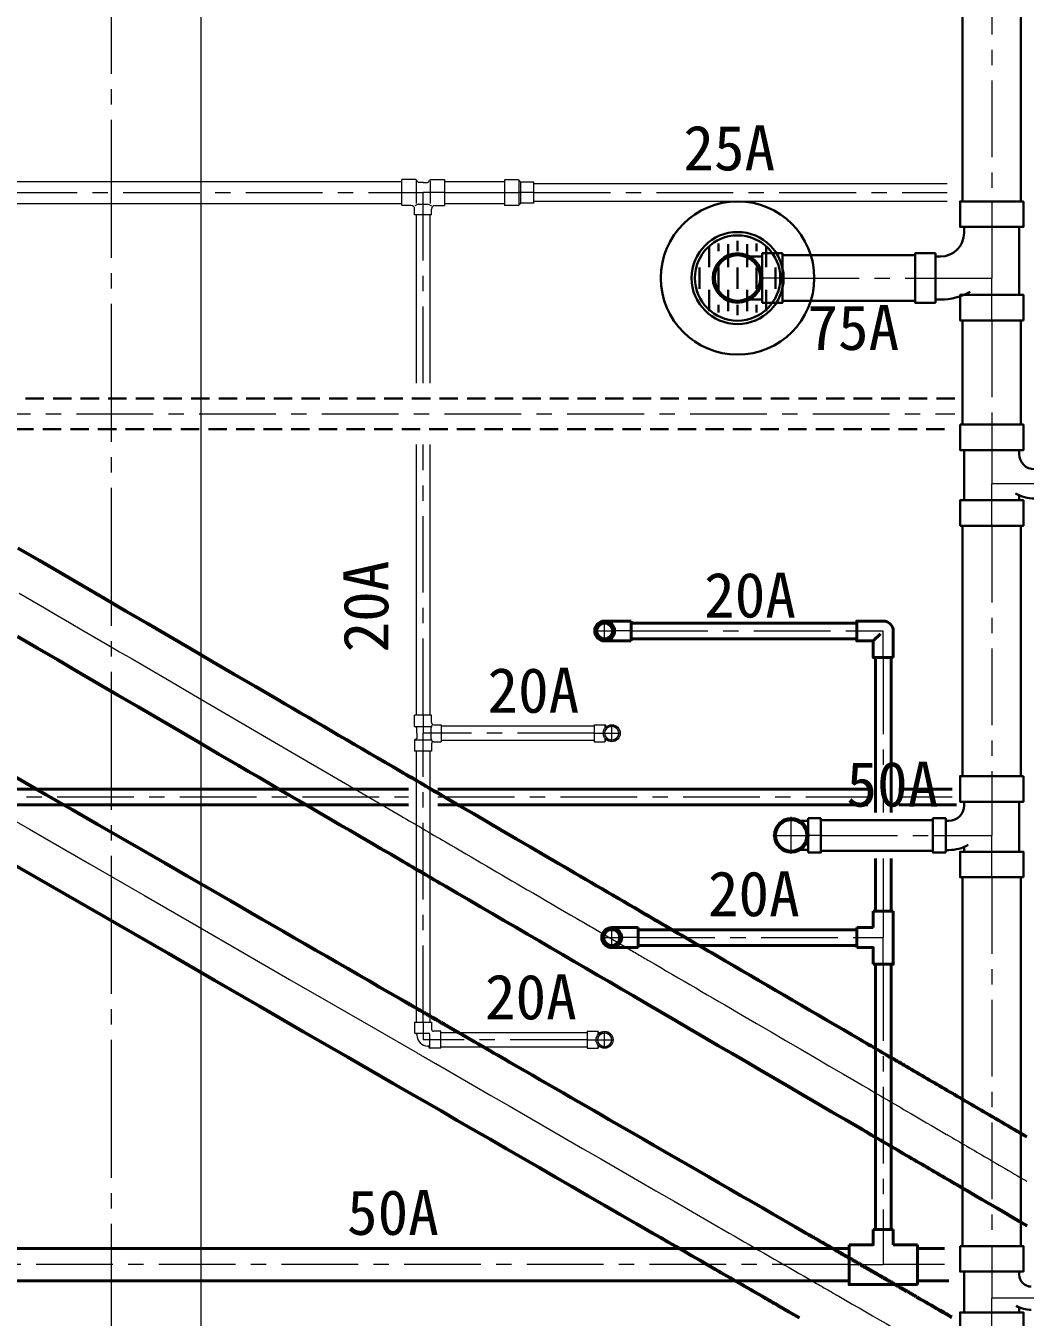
# Model space of a CAD drawing. Units: millimetres at full size. Extents: x -12803 to 120774, y -9413 to 101127.
# Drawn here: x 16043 to 17998, y 22378 to 24906 of the extents above; entities that cross this region are included whole.
import ezdxf
from ezdxf.enums import TextEntityAlignment as Align

# ---------------------------------------------------------------- set-up
doc = ezdxf.new("R2010")
doc.units = ezdxf.units.MM
doc.header["$LTSCALE"] = 30
for name, pattern in [('CHAIN1', [8, 5, -1, 1, -1]), ('CHAIN2', [12, 9, -1, 1, -1]), ('DASHED1', [1.8, 1.2, -0.6])]:
    doc.linetypes.add(name, pattern=pattern)
for name, color, linetype, lineweight in [('0-1_1-2', 7, 'Continuous', 15), ('0-9_1-1', 7, 'CHAIN2', 15), ('9-1_配管－汚水１：硬質塩ビ管（ＤＶ）', 2, 'Continuous', 30), ('9-2_配管－給湯１２：ＨＴＬＰ（ＵＸ）', 3, 'Continuous', 20), ('9-3_配管－給水３：ＶＬＰ(ＶＤ)', 7, 'Continuous', 15), ('9-B_ダクト－ＥＡ・丸ダクト：排気', 134, 'Continuous', 50)]:
    doc.layers.add(name, color=color, linetype=linetype, lineweight=lineweight)
doc.styles.add('ＭＳ ゴシック', font='')
doc.styles.get('ＭＳ ゴシック').set_extended_font_data('MS Gothic')

msp = doc.modelspace()

# ---------------------------------------------------------------- linework, layer by layer
at = {"layer": '0-1_1-2'}
msp.add_line((16385, 26371.26), (16385, 18871.26), dxfattribs=at)
at = {"layer": '0-9_1-1'}
msp.add_line((16210, 31201.26), (16210, 12715.3), dxfattribs=at)
at = {"layer": '9-1_配管－汚水１：硬質塩ビ管（ＤＶ）'}
for p, q in [((17875.08, 25038.75), (17875.08, 24562.01)), ((17989.08, 24562.01), (17989.08, 25038.75)), ((17878.18, 24500.34), (17878.18, 24512.01)), ((17985.98, 24512.01), (17985.98, 24379.01)), ((17379.33, 24474.88), (17379.33, 24433.13)), ((17397.89, 24464.64), (17397.89, 24479.28)), ((17416.44, 24478.42), (17416.44, 24433.13)), ((17435, 24464.64), (17435, 24484.64)), ((17453.56, 24478.42), (17453.56, 24433.13)), ((17472.11, 24464.64), (17472.11, 24479.28)), ((17490.67, 24474.88), (17490.67, 24433.13)), ((17416.44, 24447.01), (17416.44, 24450.74)), ((17453.56, 24447.01), (17453.56, 24450.74)), ((17483, 24454.01), (17459.25, 24454.01)), ((17483, 24460.51), (17523, 24460.51)), ((17483, 24460.51), (17483, 24418.96)), ((17782.08, 24456.51), (17523, 24456.51)), ((17822.08, 24363.51), (17822.08, 24460.51)), ((17831.94, 24454.1), (17822.08, 24454.1)), ((17360.78, 24432.89), (17360.78, 24391.14)), ((17397.89, 24432.89), (17397.89, 24391.14)), ((17435, 24432.89), (17435, 24391.14)), ((17472.11, 24432.89), (17472.11, 24391.14)), ((17509.22, 24432.89), (17509.22, 24391.14)), ((17379.33, 24388.74), (17379.33, 24346.99)), ((17416.44, 24388.74), (17416.44, 24346.99)), ((17453.56, 24388.74), (17453.56, 24346.99)), ((17483, 24363.51), (17483, 24405.07)), ((17490.67, 24388.74), (17490.67, 24346.99)), ((17416.44, 24377.01), (17416.44, 24373.28)), ((17453.56, 24377.01), (17453.56, 24373.28)), ((17483, 24370.01), (17459.25, 24370.01)), ((17523, 24367.51), (17782.08, 24367.51)), ((17832.05, 24369.7), (17822.08, 24369.7)), ((17878.18, 24379.01), (17878.18, 24379.46)), ((17397.89, 24359.39), (17397.89, 24344.75)), ((17435, 24359.39), (17435, 24339.39)), ((17472.11, 24359.39), (17472.11, 24344.75)), ((17875.08, 24329.01), (17875.08, 24125.18)), ((17989.08, 24125.18), (17989.08, 24329.01)), ((17878.18, 24075.18), (17878.18, 23977.18)), ((17985.98, 24067.63), (17985.98, 24075.18)), ((17985.98, 23977.18), (17985.98, 23986.83)), ((17875.08, 23927.18), (17875.08, 23437.26)), ((17989.08, 23437.26), (17989.08, 23927.18)), ((17878.18, 23379.71), (17878.18, 23387.26)), ((17985.98, 23387.26), (17985.98, 23289.26)), ((17573, 23354.76), (17598, 23354.76)), ((17573, 23354.76), (17573, 23327.03)), ((17817.08, 23351.26), (17598, 23351.26)), ((17842.08, 23287.76), (17842.08, 23354.76)), ((17573, 23349.76), (17557.61, 23349.76)), ((17848.26, 23349.79), (17842.08, 23349.79)), ((17573, 23287.76), (17573, 23315.5)), ((17573, 23292.76), (17557.61, 23292.76)), ((17598, 23291.26), (17817.08, 23291.26)), ((17848.37, 23292.59), (17842.08, 23292.59)), ((17878.18, 23289.26), (17878.18, 23298.91)), ((17875.08, 23239.26), (17875.08, 22517.66)), ((17989.08, 22517.66), (17989.08, 23239.26)), ((17878.18, 22467.66), (17878.18, 22387.66)), ((17985.98, 22461.74), (17985.98, 22467.66)), ((17985.98, 22387.66), (17985.98, 22397.86))]:
    msp.add_line(p, q, dxfattribs=at)
at = {"layer": '9-1_配管－汚水１：硬質塩ビ管（ＤＶ）', "color": 7, "linetype": 'CHAIN1', "lineweight": 15}
for p, q in [((17932.08, 25038.75), (17932.08, 24562.01)), ((17932.08, 24562.01), (17932.08, 24412.01)), ((17523, 24412.01), (17479.5, 24412.01)), ((17523, 24412.01), (17782.08, 24412.01)), ((17782.08, 24412.01), (17932.08, 24412.01)), ((17932.08, 24329.01), (17932.08, 24412.01)), ((17932.08, 24329.01), (17932.08, 24125.18)), ((12782, 24146.01), (17860.08, 24146.01)), ((17932.08, 24125.18), (17932.08, 24009.18)), ((17932.08, 23927.18), (17932.08, 24009.18)), ((18047.08, 24009.18), (17932.08, 24009.18)), ((17932.08, 23927.18), (17932.08, 23437.26)), ((17932.08, 23437.26), (17932.08, 23321.26)), ((17540, 23285.26), (17540, 23357.26)), ((17504, 23321.26), (17576, 23321.26)), ((17598, 23321.26), (17570, 23321.26)), ((17598, 23321.26), (17817.08, 23321.26)), ((17817.08, 23321.26), (17932.08, 23321.26)), ((17932.08, 23239.26), (17932.08, 23321.26)), ((17932.08, 23239.26), (17932.08, 22517.66)), ((17932.08, 22517.66), (17932.08, 22415.66)), ((17932.08, 22337.66), (17932.08, 22415.66)), ((18036.08, 22415.66), (17932.08, 22415.66))]:
    msp.add_line(p, q, dxfattribs=at)
at = {"layer": '9-1_配管－汚水１：硬質塩ビ管（ＤＶ）', "linetype": 'DASHED1'}
for p, q in [((17860.08, 24176.01), (12782, 24176.01)), ((12782, 24116.01), (17855.08, 24116.01))]:
    msp.add_line(p, q, dxfattribs=at)
at = {"layer": '9-1_配管－汚水１：硬質塩ビ管（ＤＶ）'}
for points in [[(17994.08, 24562.01), (17870.08, 24562.01), (17870.08, 24512.01), (17994.08, 24512.01)], [(17994.08, 24329.01), (17870.08, 24329.01), (17870.08, 24379.01), (17994.08, 24379.01)], [(17870.08, 24125.18), (17994.08, 24125.18), (17994.08, 24075.18), (17870.08, 24075.18)], [(17870.08, 23927.18), (17994.08, 23927.18), (17994.08, 23977.18), (17870.08, 23977.18)], [(17994.08, 23437.26), (17870.08, 23437.26), (17870.08, 23387.26), (17994.08, 23387.26)], [(17994.08, 23239.26), (17870.08, 23239.26), (17870.08, 23289.26), (17994.08, 23289.26)], [(17870.08, 22517.66), (17994.08, 22517.66), (17994.08, 22467.66), (17870.08, 22467.66)], [(17870.08, 22337.66), (17994.08, 22337.66), (17994.08, 22387.66), (17870.08, 22387.66)]]:
    msp.add_lwpolyline(points, close=True, dxfattribs=at)
for points in [[(17523, 24460.51), (17523, 24363.51), (17483, 24363.51)], [(17822.08, 24363.51), (17782.08, 24363.51), (17782.08, 24460.51), (17822.08, 24460.51)], [(17598, 23354.76), (17598, 23287.76), (17573, 23287.76)], [(17842.08, 23287.76), (17817.08, 23287.76), (17817.08, 23354.76), (17842.08, 23354.76)]]:
    msp.add_lwpolyline(points, dxfattribs=at)
for centre, radius in [((17435, 24412.01), 150), ((17435, 24412.01), 90), ((17435, 24412.01), 83.5), ((17435, 24412.01), 44.5), ((17540, 23321.26), 30)]:
    msp.add_circle(centre, radius, dxfattribs=at)
for centre, radius, start, end in [((17831.94, 24500.34), 46.24, 270, 0), ((17435, 24412.01), 48.5, 90, 180), ((17435, 24412.01), 48.5, 270, 90), ((17435, 24412.01), 48.5, 180, 270), ((17832.05, 24485.3), 115.6, 270, 300), ((18015.9, 24067.63), 29.92, 180, 270), ((18015.8, 24055.31), 74.8, 240, 270), ((17848.26, 23379.71), 29.92, 270, 0), ((17540, 23321.26), 33.5, 90, 180), ((17540, 23321.26), 33.5, 270, 90), ((17540, 23321.26), 33.5, 180, 270), ((17848.37, 23367.39), 74.8, 270, 300), ((18009.42, 22461.74), 23.44, 180, 270), ((18009.32, 22451.51), 58.6, 240, 270)]:
    msp.add_arc(centre, radius, start, end, dxfattribs=at)
at = {"layer": '9-2_配管－給湯１２：ＨＴＬＰ（ＵＸ）'}
for p, q in [((16778, 24600.53), (14313.19, 24600.53)), ((16805.52, 24604.48), (16778, 24604.48)), ((16778, 24553.88), (16778, 24604.48)), ((16806.54, 24602.2), (16806.54, 24557.88)), ((16808.84, 24600.58), (16807.27, 24603.44)), ((16820, 24599.03), (16811.47, 24599.03)), ((16820, 24599.03), (16828.53, 24599.03)), ((16831.15, 24600.58), (16832.73, 24603.44)), ((16833.46, 24602.2), (16833.46, 24557.88)), ((16834.48, 24604.48), (16862, 24604.48)), ((16862, 24604.48), (16862, 24553.88)), ((16979.16, 24600.53), (16862, 24600.53)), ((16979.16, 24604.18), (16979.16, 24554.18)), ((17005.58, 24604.18), (16979.16, 24604.18)), ((17006.92, 24602.06), (17006.92, 24556.3)), ((17008.44, 24602.22), (17008.19, 24602.65)), ((17010.16, 24598.99), (17010.16, 24559.37)), ((17845.08, 24596.18), (17036.66, 24596.18)), ((14313.19, 24557.83), (16778, 24557.83)), ((16796.45, 24553.88), (16778, 24553.88)), ((16803.35, 24535.68), (16803.35, 24546.98)), ((16809.95, 24556.78), (16803.91, 24553.33)), ((16809.95, 24556.78), (16830.05, 24556.78)), ((16830.05, 24556.78), (16836.09, 24553.33)), ((16836.65, 24535.68), (16836.65, 24546.98)), ((16843.55, 24553.88), (16862, 24553.88)), ((16862, 24557.83), (16979.16, 24557.83)), ((17005.58, 24554.18), (16979.16, 24554.18)), ((17008.44, 24556.14), (17008.19, 24555.7)), ((17036.66, 24558.68), (17012.5, 24558.68)), ((17036.66, 24558.68), (17012.79, 24558.68)), ((17036.66, 24562.18), (17845.08, 24562.18)), ((16836.65, 24535.68), (16803.35, 24535.68)), ((16806.4, 24535.68), (16806.4, 24206.01)), ((16833.6, 24206.01), (16833.6, 24535.68)), ((16806.4, 24086.01), (16806.4, 23556.26)), ((16833.6, 23556.26), (16833.6, 24086.01)), ((16803.4, 23534.26), (16803.4, 23556.26)), ((16836.6, 23556.26), (16803.4, 23556.26)), ((16836.6, 23541.86), (16836.6, 23556.26)), ((16807.12, 23532.53), (16803.4, 23534.26)), ((16803.4, 23534.26), (16834.97, 23534.26)), ((16807.7, 23521.26), (16807.7, 23531.63)), ((16835.68, 23510.36), (16835.68, 23532.16)), ((16840.6, 23537.86), (16855, 23537.86)), ((16855, 23537.86), (16855, 23504.66)), ((17154.35, 23534.86), (16855, 23534.86)), ((17154.35, 23537.91), (17175.11, 23537.91)), ((17175.65, 23537.76), (17175.65, 23531.41)), ((17176.02, 23537.33), (17177.48, 23534.15)), ((16807.12, 23510), (16803.4, 23508.26)), ((16803.4, 23508.26), (16803.4, 23486.26)), ((16803.4, 23508.26), (16834.97, 23508.26)), ((16807.7, 23521.26), (16807.7, 23510.9)), ((16840.6, 23504.66), (16855, 23504.66)), ((16855, 23507.66), (17154.35, 23507.66)), ((17175.65, 23511.12), (17175.65, 23504.77)), ((17176.02, 23505.2), (17177.48, 23508.38)), ((16836.6, 23486.26), (16803.4, 23486.26)), ((16806.4, 23486.26), (16806.4, 22955.76)), ((16833.6, 22955.76), (16833.6, 23486.26)), ((16836.6, 23500.66), (16836.6, 23486.26)), ((16803.35, 22955.76), (16803.35, 22935)), ((16803.35, 22955.76), (16836.65, 22955.76)), ((16836.65, 22955.76), (16836.65, 22941.91)), ((16803.51, 22934.47), (16831.2, 22934.47)), ((16803.93, 22934.1), (16807.12, 22932.63)), ((16807.7, 22931.72), (16807.7, 22930.46)), ((16833.2, 22904.77), (16833.2, 22932.47)), ((16854.5, 22937.91), (16840.65, 22937.91)), ((16854.5, 22904.61), (16854.5, 22937.91)), ((17140.5, 22934.86), (16854.5, 22934.86)), ((17140.5, 22937.91), (17161.26, 22937.91)), ((17161.8, 22937.76), (17161.8, 22931.41)), ((17162.17, 22937.33), (17163.63, 22934.15)), ((16830.46, 22908.96), (16829.2, 22908.96)), ((16832.83, 22905.2), (16831.37, 22908.38)), ((16854.5, 22904.61), (16833.74, 22904.61)), ((16854.5, 22907.66), (17140.5, 22907.66)), ((17161.8, 22911.12), (17161.8, 22904.77)), ((17162.17, 22905.2), (17163.63, 22908.38))]:
    msp.add_line(p, q, dxfattribs=at)
at = {"layer": '9-2_配管－給湯１２：ＨＴＬＰ（ＵＸ）', "color": 7, "linetype": 'CHAIN1', "lineweight": 15}
for p, q in [((14313.19, 24579.18), (16778, 24579.18)), ((16778, 24579.18), (16820, 24579.18)), ((16778, 24579.18), (16820, 24579.18)), ((16862, 24579.18), (16820, 24579.18)), ((16820, 24535.68), (16820, 24579.18)), ((16862, 24579.18), (16820, 24579.18)), ((16820, 24535.68), (16820, 24579.18)), ((16862, 24579.18), (16979.16, 24579.18)), ((16979.16, 24579.18), (17007.91, 24579.18)), ((16979.16, 24579.18), (17007.91, 24579.18)), ((17036.66, 24579.18), (17007.91, 24579.18)), ((17036.66, 24579.18), (17007.91, 24579.18)), ((17036.66, 24579.18), (17845.08, 24579.18)), ((16820, 24206.01), (16820, 24535.68)), ((16820, 23556.26), (16820, 24086.01)), ((16820, 23556.26), (16820, 23521.26)), ((16820, 23556.26), (16820, 23521.26)), ((17188.85, 23504.94), (17188.85, 23537.58)), ((16820, 23486.26), (16820, 23521.26)), ((16855, 23521.26), (16820, 23521.26)), ((16820, 23486.26), (16820, 23521.26)), ((16855, 23521.26), (16820, 23521.26)), ((17154.35, 23521.26), (16855, 23521.26)), ((17154.35, 23521.26), (17175.25, 23521.26)), ((17154.35, 23521.26), (17188.85, 23521.26)), ((17172.53, 23521.26), (17205.17, 23521.26)), ((16820, 22955.76), (16820, 23486.26)), ((16820, 22955.76), (16820, 22921.26)), ((16820, 22955.76), (16820, 22921.26)), ((16854.5, 22921.26), (16820, 22921.26)), ((16854.5, 22921.26), (16820, 22921.26)), ((17140.5, 22921.26), (16854.5, 22921.26)), ((17140.5, 22921.26), (17161.4, 22921.26)), ((17140.5, 22921.26), (17175, 22921.26)), ((17158.68, 22921.26), (17191.32, 22921.26)), ((17175, 22904.94), (17175, 22937.58))]:
    msp.add_line(p, q, dxfattribs=at)
at = {"layer": '9-2_配管－給湯１２：ＨＴＬＰ（ＵＸ）'}
for points in [[(17036.66, 24558.68), (17036.66, 24599.68), (17012.79, 24599.68)], [(17154.35, 23537.91), (17154.35, 23504.61), (17175.11, 23504.61)], [(17140.5, 22937.91), (17140.5, 22904.61), (17161.26, 22904.61)]]:
    msp.add_lwpolyline(points, dxfattribs=at)
for centre, radius in [((17188.85, 23521.26), 16.65), ((17188.85, 23521.26), 13.6), ((17175, 22921.26), 16.65), ((17175, 22921.26), 13.6)]:
    msp.add_circle(centre, radius, dxfattribs=at)
for centre, radius, start, end in [((16805.52, 24602.48), 2, 28.83097, 90), ((16811.47, 24602.03), 3, 208.83097, 270), ((16828.53, 24602.03), 3, 270, 331.16903), ((16834.48, 24602.48), 2, 90, 151.16903), ((17005.58, 24601.18), 3, 29.47594, 90), ((17012.79, 24604.68), 5, 209.47594, 270), ((16796.45, 24546.98), 6.9, 0, 90), ((16843.55, 24546.98), 6.9, 90, 180), ((17005.58, 24557.18), 3, 270, 330.52406), ((17012.79, 24553.68), 5, 90, 150.52406), ((16806.7, 23531.63), 1, 0, 65.0561), ((16883.8, 23521.26), 49.34, 160.33812, 167.23614), ((16840.6, 23541.86), 4, 180, 270), ((17188.85, 23521.26), 13.9, 90, 180), ((17175.11, 23536.91), 1, 24.69156, 90), ((17178.39, 23534.56), 1, 204.69156, 235.47797), ((17188.85, 23521.26), 13.9, 0, 90), ((16806.7, 23510.9), 1, 294.9439, 0), ((16883.8, 23521.26), 49.34, 192.76386, 199.66188), ((16840.6, 23500.66), 4, 90, 180), ((17188.85, 23521.26), 13.9, 180, 0), ((17175.11, 23505.61), 1, 270, 335.30844), ((17178.39, 23507.96), 1, 124.52203, 155.30844), ((16804.35, 22935), 1, 180, 245.30844), ((16806.7, 22931.72), 1, 0, 65.30844), ((16829.2, 22930.46), 21.5, 180, 270), ((16831.2, 22932.47), 2, 0, 90), ((16840.65, 22941.91), 4, 180, 270), ((17175, 22921.26), 13.9, 90, 180), ((17175, 22921.26), 13.9, 180, 0), ((17161.26, 22936.91), 1, 24.69156, 90), ((17164.54, 22934.56), 1, 204.69156, 235.47797), ((17175, 22921.26), 13.9, 0, 90), ((16830.46, 22907.96), 1, 24.69156, 90), ((16833.74, 22905.61), 1, 204.69156, 270), ((17161.26, 22905.61), 1, 270, 335.30844), ((17164.54, 22907.96), 1, 124.52203, 155.30844)]:
    msp.add_arc(centre, radius, start, end, dxfattribs=at)
at = {"layer": '9-3_配管－給水３：ＶＬＰ(ＶＤ)', "color": 5, "lineweight": 40}
for p, q in [((17227, 23740.76), (17175, 23740.76)), ((17227, 23701.76), (17227, 23740.76)), ((17668, 23736.76), (17227, 23736.76)), ((17227, 23705.76), (17668, 23705.76)), ((17700.5, 23701.76), (17714.29, 23715.55)), ((17739.5, 23669.26), (17739.5, 23721.26)), ((17227, 23701.76), (17175, 23701.76)), ((17704.5, 23669.26), (17704.5, 23366.26)), ((17735.5, 23366.26), (17735.5, 23669.26)), ((16791.4, 23411.9), (13943.9, 23411.9)), ((17689.5, 23411.9), (16848.6, 23411.9)), ((17855.08, 23411.9), (17750.5, 23411.9)), ((13943.9, 23380.9), (16791.4, 23380.9)), ((16848.6, 23380.9), (17689.5, 23380.9)), ((17750.5, 23380.9), (17863.18, 23380.9)), ((17704.5, 23276.26), (17704.5, 23173.26)), ((17735.5, 23173.26), (17735.5, 23276.26)), ((17739.5, 23173.26), (17700.5, 23173.26)), ((17700.5, 23173.26), (17700.5, 23140.76)), ((17240.85, 23140.76), (17188.85, 23140.76)), ((17240.85, 23101.76), (17240.85, 23140.76)), ((17668, 23136.76), (17240.85, 23136.76)), ((17668, 23140.76), (17668, 23101.76)), ((17668, 23140.76), (17700.5, 23140.76)), ((17240.85, 23101.76), (17188.85, 23101.76)), ((17240.85, 23105.76), (17668, 23105.76)), ((17704.5, 23069.26), (17704.5, 22550.26)), ((17735.5, 22550.26), (17735.5, 23069.26)), ((17739.5, 22550.26), (17700.5, 22550.26)), ((17739.5, 22550.26), (17739.5, 22520.26)), ((17787, 22520.26), (17739.5, 22520.26)), ((17787, 22442.26), (17787, 22520.26)), ((17653, 22513.11), (14920, 22513.11)), ((17840.08, 22513.11), (17787, 22513.11)), ((14920, 22449.41), (17653, 22449.41)), ((17787, 22449.41), (17848.18, 22449.41))]:
    msp.add_line(p, q, dxfattribs=at)
at = {"layer": '9-3_配管－給水３：ＶＬＰ(ＶＤ)', "linetype": 'CHAIN1'}
for p, q in [((17175, 23702.66), (17175, 23739.86)), ((17156.4, 23721.26), (17193.6, 23721.26)), ((17227, 23721.26), (17190.5, 23721.26)), ((17227, 23721.26), (17668, 23721.26)), ((17668, 23721.26), (17720, 23721.26)), ((17720, 23669.26), (17720, 23721.26)), ((17720, 23669.26), (17720, 23366.26)), ((13943.9, 23396.4), (16791.4, 23396.4)), ((16848.6, 23396.4), (17689.5, 23396.4)), ((17750.5, 23396.4), (17855.08, 23396.4)), ((17720, 23276.26), (17720, 23173.26)), ((17720, 23173.26), (17720, 23121.26)), ((17188.85, 23102.66), (17188.85, 23139.86)), ((17170.25, 23121.26), (17207.45, 23121.26)), ((17240.85, 23121.26), (17204.35, 23121.26)), ((17240.85, 23121.26), (17668, 23121.26)), ((17668, 23121.26), (17720, 23121.26)), ((17720, 23069.26), (17720, 23121.26)), ((17720, 23069.26), (17720, 22550.26)), ((17720, 22550.26), (17720, 22481.26)), ((17653, 22481.26), (14920, 22481.26)), ((17653, 22481.26), (17720, 22481.26)), ((17787, 22481.26), (17720, 22481.26)), ((17840.08, 22481.26), (17787, 22481.26))]:
    msp.add_line(p, q, dxfattribs=at)
at = {"layer": '9-3_配管－給水３：ＶＬＰ(ＶＤ)', "color": 5, "lineweight": 40}
for points in [[(17720, 23740.76), (17668, 23740.76), (17668, 23701.76), (17698.55, 23701.76)], [(17700.5, 23699.81), (17700.5, 23669.26), (17739.5, 23669.26)], [(17739.5, 23173.26), (17739.5, 23069.26), (17700.5, 23069.26)], [(17668, 23101.76), (17700.5, 23101.76), (17700.5, 23069.26)], [(17700.5, 22550.26), (17700.5, 22520.26), (17653, 22520.26)], [(17787, 22442.26), (17653, 22442.26), (17653, 22520.26)]]:
    msp.add_lwpolyline(points, dxfattribs=at)
for centre, radius in [((17175, 23721.26), 19.5), ((17175, 23721.26), 15.5), ((17188.85, 23121.26), 19.5), ((17188.85, 23121.26), 15.5)]:
    msp.add_circle(centre, radius, dxfattribs=at)
for centre, radius in [((17720, 23721.26), 19.5), ((17698.55, 23699.81), 1.95)]:
    msp.add_arc(centre, radius, 0, 90, dxfattribs=at)
at = {"layer": '9-B_ダクト－ＥＡ・丸ダクト：排気', "color": 7, "linetype": 'CHAIN1', "lineweight": 15}
for p, q in [((17171.1, 23128.98), (17174.46, 23127.02)), ((17674.24, 22835.15), (17674.5, 22835))]:
    msp.add_line(p, q, dxfattribs=at)
at = {"layer": '9-B_ダクト－ＥＡ・丸ダクト：排気'}
for points in [[(16027.51, 23883.66), (16069.74, 23859), (16111.97, 23834.34), (16154.19, 23809.68), (16196.42, 23785.02), (16238.65, 23760.36), (16280.88, 23735.7), (16323.11, 23711.04), (16365.33, 23686.38), (16407.56, 23661.72), (16449.79, 23637.06), (16492.02, 23612.4), (16534.25, 23587.74), (16549.38, 23578.9), (16564.51, 23570.06), (16579.65, 23561.22), (16594.78, 23552.38), (16609.92, 23543.55), (16625.05, 23534.71), (16640.19, 23525.87), (16655.32, 23517.03), (16670.46, 23508.19), (16685.59, 23499.35), (16700.73, 23490.52), (16715.86, 23481.68), (16731, 23472.84), (16746.13, 23464), (16761.27, 23455.16), (16776.4, 23446.32)], [(16026.71, 23710.42), (16065.97, 23687.49), (16105.23, 23664.57), (16144.5, 23641.64), (16183.76, 23618.71), (16223.02, 23595.78), (16262.29, 23572.85), (16301.55, 23549.92), (16340.81, 23526.99), (16380.08, 23504.06), (16419.34, 23481.14), (16458.6, 23458.21), (16478.46, 23446.61), (16498.33, 23435.01), (16518.19, 23423.41), (16538.05, 23411.81), (16557.91, 23400.21), (16577.78, 23388.61), (16597.64, 23377.01), (16617.5, 23365.41), (16637.36, 23353.81), (16657.23, 23342.22), (16677.09, 23330.62), (16696.95, 23319.02), (16716.81, 23307.42), (16736.68, 23295.82), (16756.54, 23284.22), (16776.4, 23272.62)], [(15965.6, 23468.66), (16082.94, 23400.91), (16134.15, 23371.34), (16182.37, 23343.49), (16228.22, 23317.02), (16272.3, 23291.57), (16315.22, 23266.79), (16357.6, 23242.33), (16400.04, 23217.83), (16443.14, 23192.94), (16463.46, 23181.21), (16484.01, 23169.35), (16504.75, 23157.37), (16525.64, 23145.31), (16546.62, 23133.2)], [(16863.6, 23395.4), (16891.23, 23379.27), (16918.86, 23363.13), (16946.49, 23346.99), (16974.12, 23330.86), (17001.75, 23314.72), (17029.39, 23298.59), (17057.02, 23282.45), (17084.65, 23266.32), (17095.3, 23260.09), (17105.96, 23253.87), (17116.61, 23247.65), (17127.27, 23241.43), (17137.92, 23235.21), (17148.57, 23228.98), (17159.23, 23222.76), (17169.88, 23216.54), (17180.54, 23210.32), (17191.19, 23204.1), (17201.85, 23197.87), (17212.5, 23191.65), (17223.16, 23185.43), (17233.81, 23179.21), (17244.46, 23172.99), (17255.12, 23166.76)], [(16007.94, 23271), (16121.3, 23205.55), (16225.22, 23145.54), (16321.7, 23089.85), (16412.69, 23037.31), (16500.18, 22986.8), (16586.15, 22937.17), (16672.57, 22887.28)], [(16863.6, 23221.7), (16886.5, 23208.32), (16909.41, 23194.95), (16932.31, 23181.57), (16955.21, 23168.2), (16978.12, 23154.82), (17001.02, 23141.45), (17023.92, 23128.07), (17046.83, 23114.7), (17069.73, 23101.32), (17092.63, 23087.95), (17115.54, 23074.57), (17138.44, 23061.2), (17161.34, 23047.82), (17184.24, 23034.45), (17207.15, 23021.07), (17230.05, 23007.7), (17257.83, 22991.48), (17285.61, 22975.26), (17313.39, 22959.03), (17341.16, 22942.81), (17368.94, 22926.59), (17396.72, 22910.37), (17424.5, 22894.15), (17452.28, 22877.93), (17480.05, 22861.7), (17507.83, 22845.48), (17535.61, 22829.26), (17563.39, 22813.04), (17591.17, 22796.82), (17618.94, 22780.6), (17646.72, 22764.37), (17674.5, 22748.15)], [(16546.62, 23133.2), (16567.67, 23121.05), (16588.73, 23108.88), (16609.77, 23096.74), (16630.75, 23084.63), (16651.67, 23072.55), (16672.53, 23060.5), (16693.36, 23048.48), (16714.15, 23036.48), (16734.91, 23024.49), (16755.66, 23012.51), (16776.4, 23000.53)], [(17410.95, 23075.76), (17427.42, 23066.14), (17443.89, 23056.53), (17460.36, 23046.91), (17476.84, 23037.29), (17493.31, 23027.67), (17509.78, 23018.05), (17526.25, 23008.43), (17542.72, 22998.81), (17559.2, 22989.19), (17575.67, 22979.57), (17592.14, 22969.95), (17608.61, 22960.33), (17625.08, 22950.71), (17641.56, 22941.09), (17658.03, 22931.48), (17674.5, 22921.86)], [(16672.57, 22887.28), (16761.42, 22835.98), (16792.19, 22818.21), (16823.39, 22800.2), (16854.93, 22781.99), (16886.73, 22763.63), (16918.73, 22745.16), (16950.83, 22726.62), (16982.96, 22708.07), (17015.05, 22689.55), (17047.02, 22671.08), (17078.89, 22652.69), (17110.67, 22634.34), (17142.36, 22616.04), (17174, 22597.78), (17205.58, 22579.54), (17237.14, 22561.32), (17268.68, 22543.11)], [(16989.22, 22877.66), (17004.16, 22869.04), (17019.1, 22860.41), (17034.04, 22851.79), (17048.98, 22843.16), (17063.92, 22834.53), (17078.86, 22825.91), (17093.81, 22817.28), (17108.75, 22808.65), (17123.69, 22800.03), (17138.63, 22791.4), (17153.57, 22782.78), (17168.51, 22774.15), (17183.45, 22765.52), (17198.39, 22756.9), (17213.33, 22748.27), (17228.27, 22739.64), (17249.55, 22727.36), (17270.83, 22715.08), (17292.1, 22702.79), (17313.38, 22690.51), (17334.65, 22678.23), (17355.93, 22665.95), (17377.2, 22653.66), (17398.48, 22641.38), (17419.75, 22629.1), (17441.03, 22616.81), (17462.3, 22604.53), (17483.58, 22592.25), (17504.85, 22579.96), (17526.13, 22567.68), (17547.4, 22555.4), (17568.68, 22543.11)], [(17765.5, 22868.71), (17770.47, 22865.81), (17775.45, 22862.9), (17780.42, 22860), (17785.4, 22857.1), (17790.37, 22854.19), (17795.34, 22851.29), (17800.32, 22848.38), (17805.29, 22845.48), (17810.26, 22842.57), (17815.24, 22839.67), (17820.21, 22836.76), (17825.19, 22833.86), (17830.16, 22830.95), (17835.13, 22828.05), (17840.11, 22825.15), (17845.08, 22822.24)], [(17765.5, 22695.01), (17770.47, 22692.11), (17775.45, 22689.2), (17780.42, 22686.3), (17785.4, 22683.39), (17790.37, 22680.49), (17795.34, 22677.58), (17800.32, 22674.68), (17805.29, 22671.77), (17810.26, 22668.87), (17815.24, 22665.96), (17820.21, 22663.06), (17825.19, 22660.15), (17830.16, 22657.25), (17835.13, 22654.35), (17840.11, 22651.44), (17845.08, 22648.54)], [(17482.93, 22419.41), (17484.93, 22418.26), (17486.93, 22417.11), (17488.93, 22415.95), (17490.92, 22414.8), (17492.92, 22413.65), (17494.92, 22412.49), (17496.92, 22411.34), (17498.92, 22410.18), (17500.91, 22409.03), (17502.91, 22407.88), (17504.91, 22406.72), (17506.91, 22405.57), (17508.91, 22404.42), (17510.9, 22403.26), (17512.9, 22402.11), (17514.9, 22400.96), (17535.54, 22389.04), (17556.17, 22377.13)], [(17787, 22417.06), (17792.35, 22413.98), (17797.7, 22410.89), (17803.04, 22407.8), (17808.39, 22404.71), (17813.74, 22401.63), (17819.09, 22398.54), (17824.43, 22395.45), (17829.78, 22392.36), (17830.42, 22391.99), (17831.07, 22391.62), (17831.71, 22391.25), (17832.36, 22390.88), (17833, 22390.51), (17833.64, 22390.13), (17834.29, 22389.76), (17834.93, 22389.39), (17835.57, 22389.02), (17836.22, 22388.65), (17836.86, 22388.28), (17837.51, 22387.9), (17838.15, 22387.53), (17838.79, 22387.16), (17839.44, 22386.79), (17840.08, 22386.42)]]:
    msp.add_lwpolyline(points, dxfattribs=at)
at = {"layer": '9-B_ダクト－ＥＡ・丸ダクト：排気', "color": 7, "linetype": 'CHAIN1', "lineweight": 15}
for points in [[(16030.14, 23795.27), (16054.64, 23780.96), (16079.15, 23766.65), (16103.65, 23752.34), (16128.16, 23738.03), (16152.66, 23723.72), (16177.17, 23709.41), (16201.67, 23695.1), (16226.18, 23680.79), (16250.69, 23666.48), (16316.4, 23628.1), (16382.11, 23589.73), (16447.83, 23551.35), (16513.54, 23512.97), (16579.26, 23474.6), (16644.97, 23436.22), (16710.69, 23397.85), (16776.4, 23359.47)], [(15924.27, 23405.91), (16050.11, 23333.25), (16167.08, 23265.72), (16275.17, 23203.32), (16375.65, 23145.31), (16469.78, 23090.96), (16558.84, 23039.54), (16644.1, 22990.31), (16726.82, 22942.56), (16808.27, 22895.53)], [(16863.6, 23308.55), (16873.61, 23302.7), (16883.62, 23296.86), (16893.63, 23291.01), (16903.64, 23285.17), (16913.65, 23279.32), (16923.66, 23273.48), (16933.67, 23267.63), (16943.68, 23261.79), (16953.69, 23255.94), (16963.7, 23250.1), (16973.71, 23244.25), (16983.72, 23238.4), (16993.73, 23232.56), (17003.74, 23226.71), (17013.75, 23220.87), (17023.75, 23215.02), (17035.88, 23207.94), (17048, 23200.87), (17060.12, 23193.79), (17072.24, 23186.71), (17084.36, 23179.63), (17096.48, 23172.55), (17108.61, 23165.47), (17120.73, 23158.39), (17124.09, 23156.43), (17127.44, 23154.47), (17130.8, 23152.51), (17134.16, 23150.55), (17137.52, 23148.59), (17140.88, 23146.63), (17144.23, 23144.67), (17147.59, 23142.71), (17150.95, 23140.74), (17154.31, 23138.78), (17157.67, 23136.82), (17161.02, 23134.86), (17164.38, 23132.9), (17167.74, 23130.94), (17171.1, 23128.98)], [(17200.93, 23111.56), (17201.98, 23110.94), (17203.03, 23110.33), (17204.08, 23109.72), (17205.12, 23109.11), (17206.17, 23108.5), (17207.22, 23107.88), (17208.27, 23107.27), (17209.32, 23106.66), (17209.41, 23106.6), (17209.51, 23106.55), (17209.6, 23106.49), (17209.7, 23106.44), (17209.8, 23106.38), (17209.89, 23106.32), (17209.99, 23106.27), (17210.08, 23106.21), (17210.18, 23106.16), (17210.27, 23106.1), (17210.37, 23106.04), (17210.47, 23105.99), (17210.56, 23105.93), (17210.66, 23105.88), (17210.75, 23105.82), (17210.85, 23105.76)], [(17262.22, 23075.76), (17273.59, 23069.13), (17284.95, 23062.49), (17296.31, 23055.86), (17307.68, 23049.22), (17319.04, 23042.58), (17330.4, 23035.95), (17341.77, 23029.31), (17353.13, 23022.67), (17364.5, 23016.04), (17375.86, 23009.4), (17387.22, 23002.77), (17398.59, 22996.13), (17409.95, 22989.49), (17421.31, 22982.86), (17432.68, 22976.22), (17444.04, 22969.59), (17472.34, 22953.06), (17500.63, 22936.54), (17528.92, 22920.02), (17557.21, 22903.5), (17585.51, 22886.97), (17613.8, 22870.45), (17642.09, 22853.93), (17670.39, 22837.41), (17670.64, 22837.26), (17670.9, 22837.11), (17671.16, 22836.96), (17671.41, 22836.81), (17671.67, 22836.66), (17671.93, 22836.51), (17672.19, 22836.36), (17672.44, 22836.21), (17672.7, 22836.06), (17672.96, 22835.91), (17673.21, 22835.75), (17673.47, 22835.6), (17673.73, 22835.45), (17673.99, 22835.3), (17674.24, 22835.15)], [(16844.5, 22874.61), (16880.39, 22853.9), (16916.27, 22833.18), (16952.16, 22812.46), (16988.04, 22791.74), (17023.93, 22771.02), (17059.82, 22750.3), (17095.7, 22729.58), (17131.59, 22708.86), (17167.47, 22688.14), (17203.36, 22667.43), (17239.25, 22646.71), (17275.13, 22625.99), (17311.02, 22605.27), (17346.9, 22584.55), (17382.79, 22563.83), (17418.68, 22543.11)], [(17765.5, 22781.86), (17775.3, 22776.14), (17785.11, 22770.41), (17794.91, 22764.69), (17804.71, 22758.96), (17814.52, 22753.24), (17824.32, 22747.51), (17834.13, 22741.79), (17843.93, 22736.06), (17844, 22736.02), (17844.07, 22735.98), (17844.15, 22735.93), (17844.22, 22735.89), (17844.29, 22735.85), (17844.36, 22735.81), (17844.43, 22735.77), (17844.51, 22735.72), (17844.58, 22735.68), (17844.65, 22735.64), (17844.72, 22735.6), (17844.79, 22735.56), (17844.87, 22735.51), (17844.94, 22735.47), (17845.01, 22735.43), (17845.08, 22735.39)], [(17632.93, 22419.41), (17646.19, 22411.76), (17659.45, 22404.1), (17672.71, 22396.45), (17685.97, 22388.79), (17699.23, 22381.14), (17712.49, 22373.48), (17725.75, 22365.83), (17739.01, 22358.17), (17752.27, 22350.52), (17765.53, 22342.86), (17778.78, 22335.2), (17792.04, 22327.55), (17805.3, 22319.89), (17818.56, 22312.24), (17831.82, 22304.58), (17845.08, 22296.93)]]:
    msp.add_lwpolyline(points, dxfattribs=at)
at = {"layer": '9-B_ダクト－ＥＡ・丸ダクト：排気', "linetype": 'DASHED1'}
for points in [[(16776.4, 23446.32), (16781.85, 23443.14), (16787.3, 23439.96), (16792.75, 23436.78), (16798.2, 23433.59), (16803.65, 23430.41), (16809.1, 23427.23), (16814.55, 23424.05), (16820, 23420.86), (16825.45, 23417.68), (16830.9, 23414.5), (16836.35, 23411.32), (16841.8, 23408.13), (16847.25, 23404.95), (16852.7, 23401.77), (16858.15, 23398.58), (16863.6, 23395.4)], [(16776.4, 23272.62), (16781.85, 23269.44), (16787.3, 23266.26), (16792.75, 23263.07), (16798.2, 23259.89), (16803.65, 23256.71), (16809.1, 23253.52), (16814.55, 23250.34), (16820, 23247.16), (16825.45, 23243.98), (16830.9, 23240.79), (16836.35, 23237.61), (16841.8, 23234.43), (16847.25, 23231.25), (16852.7, 23228.06), (16858.15, 23224.88), (16863.6, 23221.7)], [(17255.12, 23166.76), (17258.28, 23164.92), (17261.44, 23163.07), (17264.6, 23161.23), (17267.76, 23159.38), (17270.92, 23157.53), (17274.08, 23155.69), (17277.25, 23153.84), (17280.41, 23152), (17283.57, 23150.15), (17286.73, 23148.3), (17289.89, 23146.46), (17293.05, 23144.61), (17296.21, 23142.77), (17299.37, 23140.92), (17302.53, 23139.08), (17305.69, 23137.23), (17312.27, 23133.39), (17318.85, 23129.55), (17325.43, 23125.7), (17332.01, 23121.86), (17338.59, 23118.02), (17345.16, 23114.18), (17351.74, 23110.34), (17358.32, 23106.5), (17364.9, 23102.66), (17371.48, 23098.81), (17378.06, 23094.97), (17384.63, 23091.13), (17391.21, 23087.29), (17397.79, 23083.45), (17404.37, 23079.61), (17410.95, 23075.76)], [(16776.4, 23000.53), (16778.08, 22999.56), (16779.77, 22998.59), (16781.45, 22997.62), (16783.14, 22996.65), (16784.82, 22995.67), (16786.51, 22994.7), (16788.19, 22993.73), (16789.87, 22992.76), (16791.56, 22991.78), (16793.24, 22990.81), (16794.93, 22989.84), (16796.61, 22988.87), (16798.3, 22987.89), (16799.98, 22986.92), (16801.67, 22985.95), (16803.35, 22984.98), (16805.42, 22983.78), (16807.48, 22982.59), (16809.55, 22981.4), (16811.62, 22980.2), (16813.68, 22979.01), (16815.75, 22977.82), (16817.82, 22976.62), (16819.88, 22975.43), (16819.89, 22975.43), (16819.9, 22975.42), (16819.91, 22975.42), (16819.91, 22975.41), (16819.92, 22975.41), (16819.93, 22975.4), (16819.93, 22975.4), (16819.94, 22975.4), (16819.95, 22975.39), (16819.96, 22975.39), (16819.96, 22975.38), (16819.97, 22975.38), (16819.98, 22975.37), (16819.99, 22975.37), (16819.99, 22975.37)], [(16819.99, 22975.37), (16820, 22975.36), (16821.03, 22974.77), (16822.05, 22974.18), (16823.08, 22973.59), (16824.1, 22972.99), (16825.13, 22972.4), (16826.16, 22971.81), (16827.18, 22971.22), (16828.21, 22970.62), (16829.23, 22970.03), (16830.26, 22969.44), (16831.29, 22968.85), (16832.31, 22968.25), (16833.34, 22967.66), (16834.37, 22967.07), (16835.39, 22966.48), (16836.42, 22965.88), (16836.53, 22965.82), (16836.64, 22965.76), (16836.75, 22965.69), (16836.86, 22965.63), (16836.97, 22965.56), (16837.08, 22965.5), (16837.19, 22965.44), (16837.3, 22965.37), (16837.41, 22965.31), (16837.52, 22965.25), (16837.63, 22965.18), (16837.74, 22965.12), (16837.85, 22965.06), (16837.96, 22964.99), (16838.07, 22964.93), (16838.18, 22964.86), (16838.62, 22964.61), (16839.06, 22964.36), (16839.5, 22964.11), (16839.93, 22963.85), (16840.37, 22963.6), (16840.81, 22963.35)], [(16840.81, 22963.35), (16841.25, 22963.1), (16841.68, 22962.84), (16842.12, 22962.59), (16842.56, 22962.34), (16842.99, 22962.09), (16843.43, 22961.83), (16843.87, 22961.58), (16844.31, 22961.33), (16844.74, 22961.08), (16845.18, 22960.82), (16846.28, 22960.19), (16847.37, 22959.56), (16848.47, 22958.93), (16849.56, 22958.29), (16850.66, 22957.66), (16851.75, 22957.03), (16852.85, 22956.4), (16853.95, 22955.76)], [(16854.5, 22955.44), (16855.26, 22955.01), (16856.02, 22954.57), (16856.78, 22954.13), (16857.54, 22953.69), (16858.3, 22953.25), (16859.06, 22952.81), (16859.82, 22952.37), (16860.57, 22951.94), (16860.76, 22951.83), (16860.95, 22951.72), (16861.14, 22951.61), (16861.33, 22951.5), (16861.52, 22951.39), (16861.71, 22951.28), (16861.9, 22951.17), (16862.09, 22951.06), (16862.28, 22950.95), (16862.47, 22950.84), (16862.65, 22950.74), (16862.84, 22950.63), (16863.03, 22950.52), (16863.22, 22950.41), (16863.41, 22950.3), (16863.6, 22950.19), (16863.79, 22950.08), (16863.98, 22949.97), (16864.17, 22949.86), (16864.36, 22949.75), (16864.55, 22949.64), (16864.74, 22949.53), (16864.93, 22949.42), (16865.12, 22949.31), (16865.32, 22949.2), (16865.51, 22949.09), (16865.7, 22948.98), (16865.89, 22948.87), (16866.08, 22948.76), (16866.27, 22948.65), (16866.46, 22948.54)], [(16866.46, 22948.54), (16866.65, 22948.43), (16874.31, 22944.01), (16881.97, 22939.58), (16889.63, 22935.16), (16897.29, 22930.74), (16904.95, 22926.31), (16912.61, 22921.89), (16920.27, 22917.47), (16927.93, 22913.05), (16935.59, 22908.62), (16943.25, 22904.2), (16950.92, 22899.78), (16958.58, 22895.36), (16966.24, 22890.93), (16973.9, 22886.51), (16981.56, 22882.09), (16989.22, 22877.66)], [(17674.5, 22921.86), (17678.85, 22919.32), (17683.19, 22916.78), (17687.54, 22914.24), (17691.89, 22911.7), (17696.23, 22909.16), (17700.58, 22906.63), (17704.93, 22904.09), (17709.27, 22901.55), (17713.62, 22899.01), (17717.97, 22896.47), (17722.31, 22893.93), (17726.66, 22891.4), (17731.01, 22888.86), (17735.35, 22886.32), (17739.7, 22883.78), (17744.05, 22881.24), (17745.39, 22880.46), (17746.73, 22879.68), (17748.07, 22878.89), (17749.41, 22878.11), (17750.75, 22877.33), (17752.09, 22876.54), (17753.43, 22875.76), (17754.77, 22874.98), (17756.11, 22874.2), (17757.45, 22873.41), (17758.8, 22872.63), (17760.14, 22871.85), (17761.48, 22871.06), (17762.82, 22870.28), (17764.16, 22869.5), (17765.5, 22868.71)], [(17845.08, 22822.24), (17849.85, 22819.46), (17854.61, 22816.68), (17859.38, 22813.89), (17864.14, 22811.11), (17868.91, 22808.33), (17873.67, 22805.54), (17878.44, 22802.76), (17883.2, 22799.98), (17887.97, 22797.2), (17892.73, 22794.41), (17897.5, 22791.63), (17902.26, 22788.85), (17907.03, 22786.07), (17911.79, 22783.28), (17916.56, 22780.5), (17921.32, 22777.72), (17927.43, 22774.15), (17933.54, 22770.58), (17939.65, 22767.01), (17945.76, 22763.45), (17951.87, 22759.88), (17957.98, 22756.31), (17964.09, 22752.74), (17970.2, 22749.17), (17976.31, 22745.61), (17982.42, 22742.04), (17988.53, 22738.47), (17994.64, 22734.9), (18000.75, 22731.33)], [(17674.5, 22748.15), (17680.19, 22744.83), (17685.87, 22741.51), (17691.56, 22738.19), (17697.25, 22734.87), (17702.94, 22731.55), (17708.62, 22728.22), (17714.31, 22724.9), (17720, 22721.58), (17725.69, 22718.26), (17731.37, 22714.94), (17737.06, 22711.62), (17742.75, 22708.3), (17748.44, 22704.97), (17754.12, 22701.65), (17759.81, 22698.33), (17765.5, 22695.01)], [(17845.08, 22648.54), (17847.48, 22647.13), (17849.88, 22645.73), (17852.28, 22644.33), (17854.69, 22642.93), (17857.09, 22641.53), (17859.49, 22640.12), (17861.89, 22638.72), (17864.29, 22637.32), (17866.69, 22635.92), (17869.09, 22634.51), (17871.49, 22633.11), (17873.9, 22631.71), (17876.3, 22630.31), (17878.7, 22628.91), (17881.1, 22627.5), (17883.5, 22626.1), (17898.25, 22617.49), (17913, 22608.87), (17927.75, 22600.26), (17942.5, 22591.65), (17957.25, 22583.03), (17972, 22574.42), (17986.75, 22565.81), (18001.5, 22557.19)], [(17268.68, 22543.11), (17284.07, 22534.23), (17299.45, 22525.34), (17314.84, 22516.46), (17330.23, 22507.57), (17345.62, 22498.69), (17361.01, 22489.8), (17376.4, 22480.92), (17391.79, 22472.03), (17397.49, 22468.75), (17403.18, 22465.46), (17408.88, 22462.17), (17414.57, 22458.88), (17420.27, 22455.59), (17425.97, 22452.3), (17431.66, 22449.01), (17437.36, 22445.72), (17443.06, 22442.44), (17448.75, 22439.15), (17454.45, 22435.86), (17460.15, 22432.57), (17465.84, 22429.28), (17471.54, 22425.99), (17477.24, 22422.7), (17482.93, 22419.41)], [(17568.68, 22543.11), (17570, 22542.35), (17571.33, 22541.58), (17572.66, 22540.82), (17573.98, 22540.05), (17575.31, 22539.28), (17576.64, 22538.52), (17577.96, 22537.75), (17579.29, 22536.99), (17580.61, 22536.22), (17581.94, 22535.45), (17583.27, 22534.69), (17584.59, 22533.92), (17585.92, 22533.16), (17587.25, 22532.39), (17588.57, 22531.63), (17589.9, 22530.86), (17591.97, 22529.67), (17594.04, 22528.47), (17596.11, 22527.28), (17598.18, 22526.08), (17600.24, 22524.89), (17602.31, 22523.69), (17604.38, 22522.5), (17606.45, 22521.3), (17608.52, 22520.11), (17610.59, 22518.92), (17612.66, 22517.72), (17614.72, 22516.53), (17616.79, 22515.33), (17618.86, 22514.14), (17620.93, 22512.94), (17623, 22511.75), (17624.87, 22510.67), (17626.75, 22509.58), (17628.62, 22508.5), (17630.5, 22507.42), (17632.37, 22506.34), (17634.25, 22505.25), (17636.12, 22504.17)], [(17636.12, 22504.17), (17638, 22503.09), (17639.87, 22502.01), (17641.75, 22500.92), (17643.62, 22499.84), (17645.5, 22498.76), (17647.37, 22497.68), (17649.25, 22496.59), (17651.12, 22495.51), (17653, 22494.43), (17653.45, 22494.17), (17653.9, 22493.91), (17654.35, 22493.65), (17654.8, 22493.39), (17655.25, 22493.13), (17655.71, 22492.87), (17656.16, 22492.61), (17656.61, 22492.35), (17657.06, 22492.09), (17657.51, 22491.83), (17657.96, 22491.57), (17658.41, 22491.3), (17658.86, 22491.04), (17659.31, 22490.78), (17659.76, 22490.52), (17660.22, 22490.26), (17661.19, 22489.7), (17662.16, 22489.14), (17663.14, 22488.58), (17664.11, 22488.01), (17665.09, 22487.45), (17666.06, 22486.89), (17667.04, 22486.33), (17668.01, 22485.76), (17668.98, 22485.2), (17669.96, 22484.64), (17670.93, 22484.08), (17671.91, 22483.51), (17672.88, 22482.95), (17673.86, 22482.39)], [(17673.86, 22482.39), (17674.83, 22481.83), (17675.8, 22481.26), (17676.25, 22481), (17676.7, 22480.74), (17677.15, 22480.48), (17677.6, 22480.22), (17678.05, 22479.96), (17678.5, 22479.71), (17678.95, 22479.45), (17679.4, 22479.19), (17679.85, 22478.93), (17680.3, 22478.67), (17680.75, 22478.41), (17681.2, 22478.15), (17681.65, 22477.89), (17682.1, 22477.63), (17682.55, 22477.37), (17683, 22477.11), (17683.52, 22476.81), (17684.05, 22476.5), (17684.57, 22476.2), (17685.1, 22475.9), (17685.62, 22475.59), (17686.15, 22475.29), (17686.67, 22474.99), (17687.2, 22474.69), (17687.72, 22474.38), (17688.25, 22474.08), (17688.77, 22473.78), (17689.29, 22473.47), (17689.82, 22473.17), (17690.34, 22472.87), (17690.87, 22472.57), (17691.39, 22472.26), (17693.18, 22471.23), (17694.97, 22470.2), (17696.76, 22469.17), (17698.54, 22468.13), (17700.33, 22467.1)], [(17700.33, 22467.1), (17702.12, 22466.07), (17703.91, 22465.04), (17705.7, 22464.01), (17707.48, 22462.97), (17709.27, 22461.94), (17711.06, 22460.91), (17712.85, 22459.88), (17714.64, 22458.84), (17716.42, 22457.81), (17718.21, 22456.78), (17720, 22455.75), (17720.49, 22455.47), (17720.97, 22455.19), (17721.46, 22454.91), (17721.94, 22454.63), (17722.43, 22454.35), (17722.91, 22454.07), (17723.4, 22453.79), (17723.88, 22453.51), (17724.37, 22453.22), (17724.85, 22452.94), (17725.34, 22452.66), (17725.82, 22452.38), (17726.31, 22452.1), (17726.8, 22451.82), (17727.28, 22451.54), (17727.77, 22451.26), (17728.74, 22450.7), (17729.71, 22450.14), (17730.69, 22449.58), (17731.66, 22449.01), (17732.64, 22448.45), (17733.61, 22447.89), (17734.59, 22447.33), (17735.56, 22446.76), (17736.53, 22446.2), (17737.51, 22445.64), (17738.48, 22445.08), (17739.46, 22444.51)], [(17739.46, 22444.51), (17740.43, 22443.95), (17741.41, 22443.39), (17742.38, 22442.83), (17743.35, 22442.26), (17744.21, 22441.77), (17745.06, 22441.28), (17745.91, 22440.79), (17746.77, 22440.29), (17747.62, 22439.8), (17748.47, 22439.31), (17749.32, 22438.82), (17750.18, 22438.32), (17751.03, 22437.83), (17751.88, 22437.34), (17752.74, 22436.85), (17753.59, 22436.35), (17754.44, 22435.86), (17755.29, 22435.37), (17756.15, 22434.88), (17757, 22434.38), (17757.51, 22434.09), (17758.02, 22433.79), (17758.53, 22433.5), (17759.04, 22433.2), (17759.56, 22432.91), (17760.07, 22432.61), (17760.58, 22432.32), (17761.09, 22432.02), (17761.6, 22431.73), (17762.11, 22431.43), (17762.62, 22431.14), (17763.13, 22430.84), (17763.64, 22430.55), (17764.15, 22430.25), (17764.67, 22429.96), (17765.18, 22429.66), (17766.29, 22429.02), (17767.4, 22428.38), (17768.51, 22427.74)], [(17768.51, 22427.74), (17769.62, 22427.1), (17770.73, 22426.46), (17771.83, 22425.82), (17772.94, 22425.18), (17774.05, 22424.54), (17775.16, 22423.9), (17776.27, 22423.26), (17777.38, 22422.62), (17778.49, 22421.98), (17779.6, 22421.34), (17780.71, 22420.69), (17781.82, 22420.05), (17782.93, 22419.41), (17783.19, 22419.27), (17783.44, 22419.12), (17783.69, 22418.97), (17783.95, 22418.83), (17784.2, 22418.68), (17784.46, 22418.53), (17784.71, 22418.39), (17784.97, 22418.24), (17785.22, 22418.09), (17785.47, 22417.95), (17785.73, 22417.8), (17785.98, 22417.65), (17786.24, 22417.5), (17786.49, 22417.36), (17786.75, 22417.21), (17787, 22417.06)], [(17840.08, 22386.42), (17842.11, 22385.25), (17844.14, 22384.07), (17846.17, 22382.9), (17848.2, 22381.73), (17850.23, 22380.56), (17852.26, 22379.39), (17854.29, 22378.21)]]:
    msp.add_lwpolyline(points, dxfattribs=at)
at = {"layer": '9-B_ダクト－ＥＡ・丸ダクト：排気', "color": 7, "linetype": 'DASHED1', "lineweight": 15}
for points in [[(16776.4, 23359.47), (16781.85, 23356.29), (16787.3, 23353.11), (16792.75, 23349.92), (16798.2, 23346.74), (16803.65, 23343.56), (16809.1, 23340.38), (16814.55, 23337.19), (16820, 23334.01), (16825.45, 23330.83), (16830.9, 23327.65), (16836.35, 23324.46), (16841.8, 23321.28), (16847.25, 23318.1), (16852.7, 23314.92), (16858.15, 23311.73), (16863.6, 23308.55)], [(17174.46, 23127.02), (17175.07, 23126.66), (17175.69, 23126.3), (17176.3, 23125.94), (17176.92, 23125.58), (17177.54, 23125.22), (17178.15, 23124.86), (17178.77, 23124.5), (17179.38, 23124.14), (17180, 23123.78), (17180.61, 23123.42), (17181.23, 23123.06), (17181.85, 23122.7), (17182.46, 23122.34), (17183.08, 23121.98), (17183.69, 23121.62), (17184.31, 23121.26), (17184.59, 23121.1), (17184.88, 23120.93), (17185.16, 23120.77), (17185.44, 23120.6), (17185.73, 23120.44), (17186.01, 23120.27), (17186.3, 23120.1), (17186.58, 23119.94), (17186.86, 23119.77), (17187.15, 23119.61), (17187.43, 23119.44), (17187.71, 23119.27), (17188, 23119.11), (17188.28, 23118.94), (17188.57, 23118.78), (17188.85, 23118.61), (17189.61, 23118.17), (17190.36, 23117.73), (17191.12, 23117.29), (17191.87, 23116.85), (17192.63, 23116.41), (17193.38, 23115.97), (17194.14, 23115.52)], [(17194.14, 23115.52), (17194.89, 23115.08), (17195.65, 23114.64), (17196.4, 23114.2), (17197.16, 23113.76), (17197.91, 23113.32), (17198.67, 23112.88), (17199.42, 23112.44), (17200.18, 23112), (17200.93, 23111.56)], [(17210.85, 23105.76), (17211.28, 23105.51), (17211.71, 23105.26), (17212.13, 23105.01), (17212.56, 23104.76), (17212.99, 23104.51), (17213.42, 23104.26), (17213.85, 23104.01), (17214.27, 23103.76), (17214.7, 23103.51), (17215.13, 23103.26), (17215.56, 23103.01), (17215.99, 23102.76), (17216.42, 23102.51), (17216.84, 23102.26), (17217.27, 23102.01), (17217.7, 23101.76), (17220.48, 23100.14), (17223.27, 23098.51), (17226.05, 23096.89), (17228.83, 23095.26), (17231.61, 23093.64), (17234.4, 23092.01), (17237.18, 23090.39), (17239.96, 23088.76), (17242.74, 23087.14), (17245.53, 23085.51), (17248.31, 23083.89), (17251.09, 23082.26), (17253.87, 23080.64), (17256.66, 23079.01), (17259.44, 23077.39), (17262.22, 23075.76)], [(16808.27, 22895.53), (16809.83, 22894.63), (16811.39, 22893.73), (16812.95, 22892.83), (16814.51, 22891.93), (16816.06, 22891.03), (16817.62, 22890.13), (16819.18, 22889.23), (16820.74, 22888.33), (16820.97, 22888.2), (16821.21, 22888.06), (16821.44, 22887.93), (16821.68, 22887.79), (16821.91, 22887.66), (16822.15, 22887.52), (16822.38, 22887.38), (16822.62, 22887.25), (16822.85, 22887.11), (16823.09, 22886.98), (16823.32, 22886.84), (16823.56, 22886.7), (16823.79, 22886.57), (16824.03, 22886.43), (16824.26, 22886.3), (16824.5, 22886.16), (16825.04, 22885.85), (16825.59, 22885.53), (16826.13, 22885.22), (16826.68, 22884.91), (16827.22, 22884.59), (16827.76, 22884.28), (16828.31, 22883.96), (16828.85, 22883.65), (16829.39, 22883.34), (16829.94, 22883.02), (16830.48, 22882.71), (16831.03, 22882.39), (16831.57, 22882.08), (16832.11, 22881.77), (16832.66, 22881.45)], [(16832.66, 22881.45), (16833.2, 22881.14), (16833.91, 22880.73), (16834.61, 22880.32), (16835.32, 22879.91), (16836.03, 22879.51), (16836.73, 22879.1), (16837.44, 22878.69), (16838.14, 22878.28), (16838.85, 22877.88), (16838.87, 22877.86), (16838.9, 22877.85), (16838.92, 22877.84), (16838.94, 22877.82), (16838.97, 22877.81), (16838.99, 22877.8), (16839.01, 22877.78), (16839.03, 22877.77), (16839.06, 22877.76), (16839.08, 22877.74), (16839.1, 22877.73), (16839.13, 22877.72), (16839.15, 22877.7), (16839.17, 22877.69), (16839.2, 22877.68), (16839.22, 22877.66), (16839.55, 22877.47), (16839.88, 22877.28), (16840.21, 22877.09), (16840.54, 22876.9), (16840.87, 22876.71), (16841.2, 22876.52), (16841.53, 22876.33), (16841.86, 22876.14), (16842.19, 22875.95), (16842.52, 22875.76), (16842.85, 22875.57), (16843.18, 22875.38), (16843.51, 22875.19), (16843.84, 22875)], [(16843.84, 22875), (16844.17, 22874.8), (16844.5, 22874.61)], [(17674.5, 22835), (17680.19, 22831.68), (17685.87, 22828.36), (17691.56, 22825.04), (17697.25, 22821.72), (17702.94, 22818.4), (17708.62, 22815.08), (17714.31, 22811.75), (17720, 22808.43), (17725.69, 22805.11), (17731.37, 22801.79), (17737.06, 22798.47), (17742.75, 22795.15), (17748.44, 22791.83), (17754.12, 22788.5), (17759.81, 22785.18), (17765.5, 22781.86)], [(17845.08, 22735.39), (17849.91, 22732.57), (17854.74, 22729.75), (17859.57, 22726.93), (17864.4, 22724.11), (17869.23, 22721.29), (17874.06, 22718.47), (17878.89, 22715.64), (17883.72, 22712.82), (17888.55, 22710), (17893.38, 22707.18), (17898.21, 22704.36), (17903.04, 22701.54), (17907.87, 22698.72), (17912.7, 22695.9), (17917.53, 22693.08), (17922.36, 22690.26), (17928.4, 22686.73), (17934.45, 22683.2), (17940.49, 22679.67), (17946.54, 22676.14), (17952.58, 22672.61), (17958.63, 22669.08), (17964.68, 22665.55), (17970.72, 22662.02), (17976.77, 22658.49), (17982.81, 22654.96), (17988.86, 22651.43), (17994.9, 22647.9), (18000.95, 22644.37)], [(17418.68, 22543.11), (17428.46, 22537.47), (17438.24, 22531.82), (17448.02, 22526.17), (17457.81, 22520.52), (17467.59, 22514.87), (17477.37, 22509.23), (17487.15, 22503.58), (17496.93, 22497.93), (17506.72, 22492.28), (17516.5, 22486.64), (17526.28, 22480.99), (17536.06, 22475.34), (17545.85, 22469.69), (17555.63, 22464.04), (17565.41, 22458.4), (17575.19, 22452.75), (17578.8, 22450.67), (17582.41, 22448.58), (17586.02, 22446.5), (17589.63, 22444.42), (17593.24, 22442.33), (17596.84, 22440.25), (17600.45, 22438.16), (17604.06, 22436.08), (17607.67, 22434), (17611.28, 22431.91), (17614.89, 22429.83), (17618.5, 22427.75), (17622.11, 22425.66), (17625.71, 22423.58), (17629.32, 22421.5), (17632.93, 22419.41)]]:
    msp.add_lwpolyline(points, dxfattribs=at)

# ---------------------------------------------------------------- texts
at = {"layer": '9-1_配管－汚水１：硬質塩ビ管（ＤＶ）', "color": 7, "style": 'ＭＳ ゴシック'}
for s, p in [('75A', (17571.63, 24244.85)), ('50A', (17648.01, 23351.26))]:
    msp.add_text(s, height=87.98, dxfattribs=at).set_placement(p, align=Align.BOTTOM_LEFT)
at = {"layer": '9-2_配管－給湯１２：ＨＴＬＰ（ＵＸ）', "color": 7, "style": 'ＭＳ ゴシック'}
for s, p in [('25A', (17328.94, 24596.18)), ('20A', (16945.81, 23534.86)), ('20A', (16940.88, 22934.86))]:
    msp.add_text(s, height=87.98, dxfattribs=at).set_placement(p, align=Align.BOTTOM_LEFT)
msp.add_text('20A', height=87.98, rotation=90, dxfattribs=at).set_placement((16778.26, 23679.39), align=Align.BOTTOM_LEFT)
at = {"layer": '9-3_配管－給水３：ＶＬＰ(ＶＤ)', "style": 'ＭＳ ゴシック'}
for s, p in [('20A', (17369.59, 23721.26)), ('20A', (17376.98, 23136.76)), ('50A', (16671.09, 22513.11))]:
    msp.add_text(s, height=87.98, dxfattribs=at).set_placement(p, align=Align.BOTTOM_LEFT)

doc.saveas('drawing.dxf')
